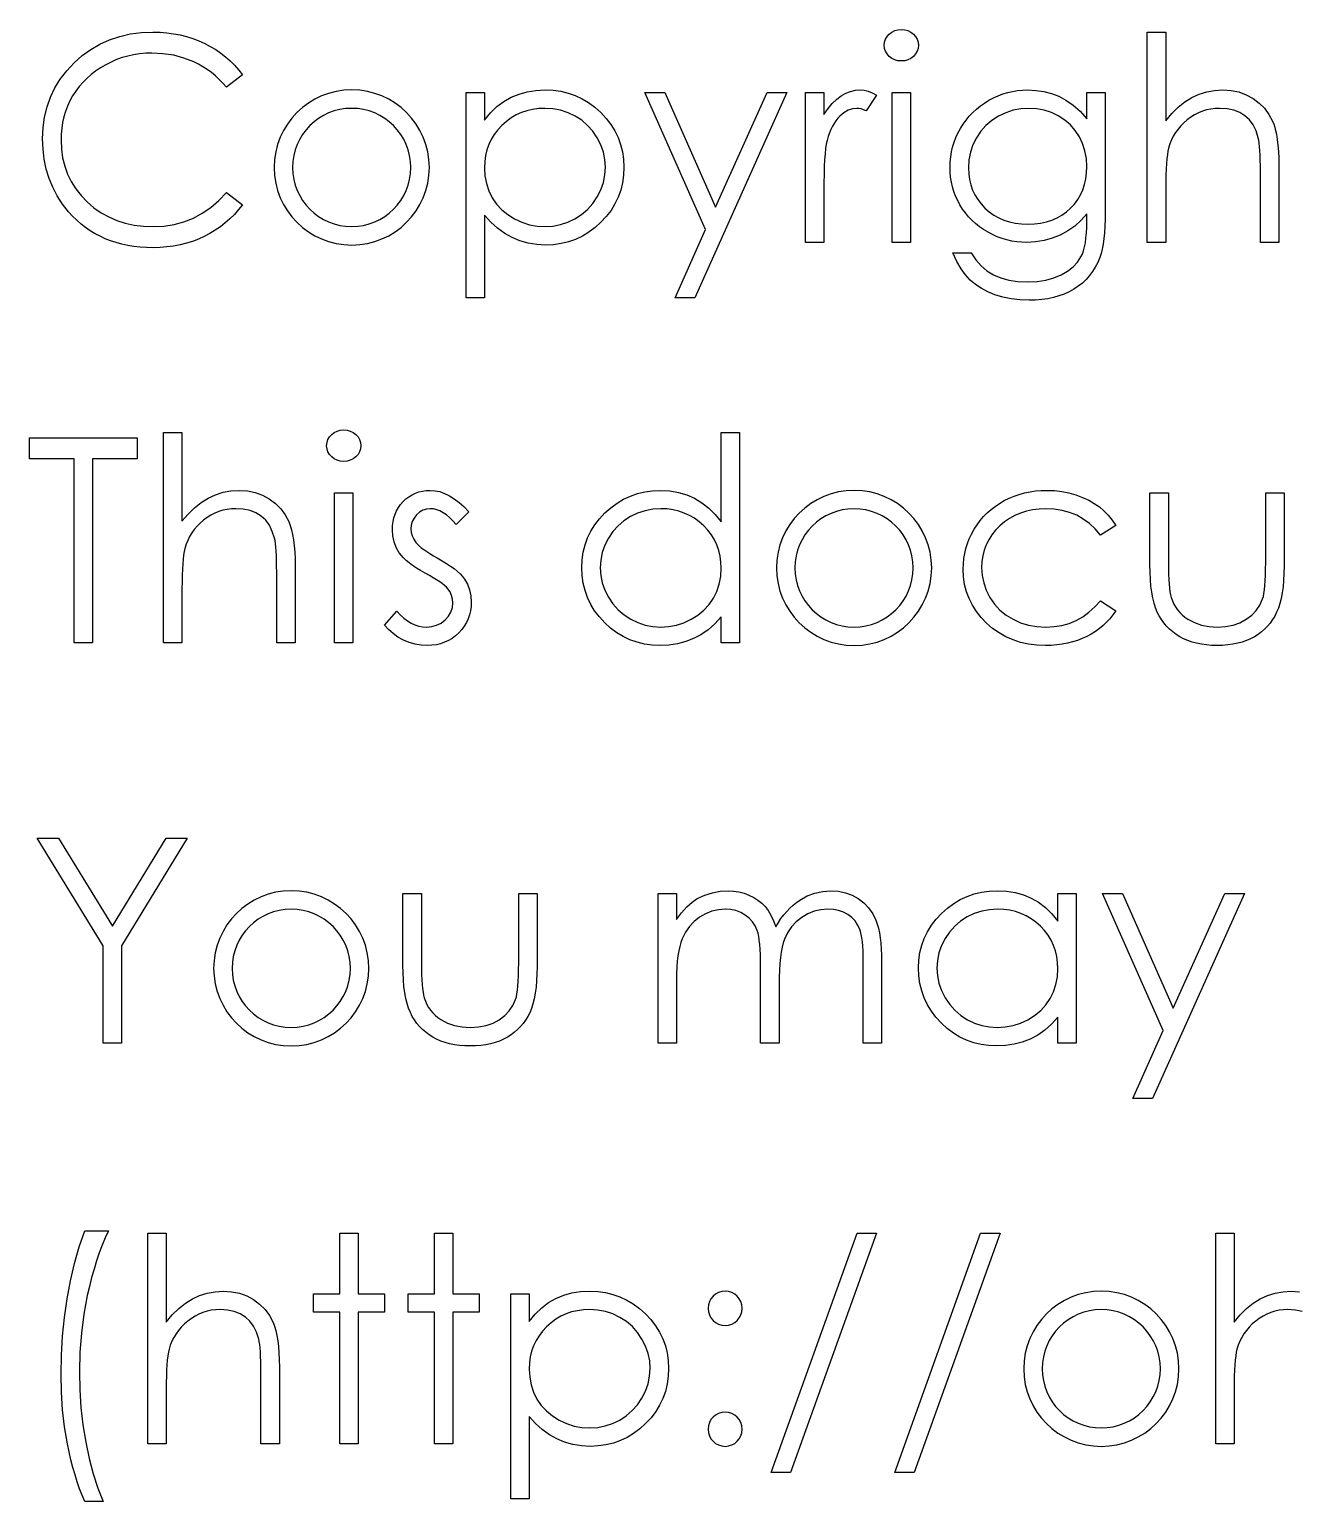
# Model space of a CAD drawing. Header units: millimetres. Extents: x -115 to 178, y -25 to 102.
# Drawn here: x -114.71 to -93.06, y 76.72 to 101.84 of the extents above; entities that cross this region are included whole.
import ezdxf

# ---------------------------------------------------------------- set-up
doc = ezdxf.new("R2010")
doc.units = ezdxf.units.MM

msp = doc.modelspace()

# ---------------------------------------------------------------- linework, layer by layer
at = {"color": 7, "linetype": 'Continuous', "flags": 128}
for points in [[(-111.079, 101.062), (-111.353, 100.851), (-111.353, 100.851), (-111.413, 100.921), (-111.475, 100.986), (-111.541, 101.047), (-111.609, 101.104), (-111.68, 101.156), (-111.754, 101.203), (-111.831, 101.247), (-111.911, 101.286), (-112.078, 101.351), (-112.252, 101.397), (-112.435, 101.425), (-112.625, 101.435), (-112.625, 101.435), (-112.73, 101.432), (-112.834, 101.422), (-112.936, 101.407), (-113.035, 101.385), (-113.133, 101.357), (-113.228, 101.323), (-113.322, 101.282), (-113.413, 101.236), (-113.502, 101.184), (-113.584, 101.128), (-113.662, 101.068), (-113.735, 101.003), (-113.803, 100.935), (-113.866, 100.862), (-113.923, 100.784), (-113.976, 100.703), (-114.023, 100.618), (-114.063, 100.53), (-114.097, 100.44), (-114.125, 100.347), (-114.147, 100.252), (-114.162, 100.154), (-114.172, 100.053), (-114.175, 99.95), (-114.175, 99.95), (-114.168, 99.795), (-114.147, 99.647), (-114.112, 99.506), (-114.063, 99.371), (-114.001, 99.242), (-113.924, 99.12), (-113.833, 99.004), (-113.729, 98.896), (-113.614, 98.797), (-113.491, 98.711), (-113.361, 98.638), (-113.225, 98.579), (-113.08, 98.533), (-112.929, 98.5), (-112.77, 98.479), (-112.604, 98.473), (-112.604, 98.473), (-112.421, 98.482), (-112.245, 98.509), (-112.078, 98.555), (-111.917, 98.619), (-111.765, 98.701), (-111.62, 98.801), (-111.483, 98.92), (-111.353, 99.056), (-111.353, 99.056), (-111.079, 98.848), (-111.079, 98.848), (-111.146, 98.763), (-111.217, 98.683), (-111.292, 98.608), (-111.372, 98.538), (-111.455, 98.472), (-111.543, 98.411), (-111.635, 98.356), (-111.73, 98.305), (-111.829, 98.261), (-111.93, 98.222), (-112.035, 98.189), (-112.143, 98.162), (-112.253, 98.141), (-112.367, 98.126), (-112.482, 98.117), (-112.601, 98.114), (-112.601, 98.114), (-112.714, 98.116), (-112.824, 98.124), (-112.931, 98.136), (-113.035, 98.153), (-113.136, 98.174), (-113.233, 98.2), (-113.328, 98.231), (-113.42, 98.267), (-113.509, 98.308), (-113.594, 98.353), (-113.677, 98.404), (-113.757, 98.458), (-113.833, 98.518), (-113.907, 98.582), (-113.978, 98.652), (-114.045, 98.726), (-114.045, 98.726), (-114.149, 98.859), (-114.239, 98.998), (-114.316, 99.144), (-114.378, 99.297), (-114.426, 99.456), (-114.461, 99.622), (-114.482, 99.795), (-114.489, 99.974), (-114.489, 99.974), (-114.48, 100.163), (-114.455, 100.344), (-114.413, 100.517), (-114.354, 100.682), (-114.279, 100.84), (-114.187, 100.991), (-114.078, 101.133), (-113.952, 101.268), (-113.813, 101.392), (-113.666, 101.498), (-113.511, 101.588), (-113.347, 101.662), (-113.174, 101.72), (-112.993, 101.761), (-112.803, 101.785), (-112.606, 101.794), (-112.606, 101.794), (-112.485, 101.791), (-112.367, 101.782), (-112.253, 101.766), (-112.142, 101.745), (-112.033, 101.719), (-111.927, 101.685), (-111.824, 101.646), (-111.724, 101.601), (-111.628, 101.55), (-111.536, 101.495), (-111.449, 101.435), (-111.366, 101.37), (-111.288, 101.3), (-111.213, 101.226), (-111.144, 101.146), (-111.079, 101.062)], [(-99.84, 101.838), (-99.781, 101.834), (-99.727, 101.819), (-99.678, 101.794), (-99.633, 101.759), (-99.595, 101.718), (-99.568, 101.672), (-99.552, 101.622), (-99.547, 101.568), (-99.547, 101.568), (-99.552, 101.515), (-99.568, 101.466), (-99.595, 101.421), (-99.633, 101.379), (-99.678, 101.345), (-99.727, 101.32), (-99.781, 101.305), (-99.84, 101.3), (-99.84, 101.3), (-99.897, 101.305), (-99.95, 101.32), (-100, 101.345), (-100.044, 101.379), (-100.082, 101.421), (-100.108, 101.466), (-100.124, 101.515), (-100.13, 101.568), (-100.13, 101.568), (-100.124, 101.622), (-100.108, 101.672), (-100.082, 101.718), (-100.044, 101.759), (-100, 101.794), (-99.95, 101.819), (-99.897, 101.834), (-99.84, 101.838)], [(-95.643, 101.794), (-95.329, 101.794), (-95.329, 101.794), (-95.329, 100.278), (-95.329, 100.278), (-95.225, 100.403), (-95.115, 100.51), (-95.002, 100.601), (-94.883, 100.675), (-94.759, 100.732), (-94.629, 100.773), (-94.495, 100.798), (-94.355, 100.806), (-94.355, 100.806), (-94.214, 100.797), (-94.081, 100.771), (-93.956, 100.725), (-93.839, 100.662), (-93.734, 100.583), (-93.643, 100.493), (-93.567, 100.389), (-93.506, 100.274), (-93.481, 100.208), (-93.459, 100.134), (-93.441, 100.052), (-93.426, 99.961), (-93.415, 99.861), (-93.406, 99.753), (-93.401, 99.635), (-93.399, 99.51), (-93.399, 99.51), (-93.399, 98.204), (-93.399, 98.204), (-93.713, 98.204), (-93.713, 98.204), (-93.713, 99.407), (-93.713, 99.407), (-93.714, 99.511), (-93.715, 99.607), (-93.718, 99.693), (-93.722, 99.771), (-93.727, 99.839), (-93.734, 99.898), (-93.741, 99.948), (-93.75, 99.989), (-93.75, 99.989), (-93.788, 100.107), (-93.838, 100.209), (-93.901, 100.295), (-93.978, 100.366), (-94.067, 100.421), (-94.168, 100.461), (-94.283, 100.485), (-94.411, 100.492), (-94.411, 100.492), (-94.487, 100.489), (-94.56, 100.48), (-94.632, 100.465), (-94.702, 100.444), (-94.77, 100.416), (-94.835, 100.383), (-94.899, 100.343), (-94.961, 100.297), (-95.019, 100.247), (-95.071, 100.194), (-95.119, 100.138), (-95.162, 100.079), (-95.199, 100.018), (-95.231, 99.953), (-95.259, 99.885), (-95.28, 99.815), (-95.28, 99.815), (-95.291, 99.764), (-95.301, 99.703), (-95.31, 99.632), (-95.317, 99.551), (-95.322, 99.46), (-95.326, 99.359), (-95.328, 99.249), (-95.329, 99.129), (-95.329, 99.129), (-95.329, 98.204), (-95.329, 98.204), (-95.643, 98.204), (-95.643, 98.204), (-95.643, 101.794)], [(-107.265, 100.761), (-106.95, 100.761), (-106.95, 100.761), (-106.95, 100.288), (-106.95, 100.288), (-106.847, 100.414), (-106.737, 100.522), (-106.619, 100.611), (-106.494, 100.682), (-106.361, 100.736), (-106.221, 100.776), (-106.073, 100.799), (-105.917, 100.806), (-105.917, 100.806), (-105.781, 100.8), (-105.649, 100.783), (-105.523, 100.752), (-105.402, 100.71), (-105.285, 100.656), (-105.174, 100.589), (-105.068, 100.51), (-104.967, 100.42), (-104.874, 100.321), (-104.794, 100.217), (-104.726, 100.108), (-104.671, 99.994), (-104.628, 99.875), (-104.597, 99.752), (-104.579, 99.623), (-104.572, 99.49), (-104.572, 99.49), (-104.579, 99.354), (-104.597, 99.223), (-104.627, 99.097), (-104.67, 98.976), (-104.725, 98.861), (-104.792, 98.751), (-104.872, 98.646), (-104.963, 98.547), (-105.064, 98.456), (-105.169, 98.377), (-105.28, 98.31), (-105.395, 98.256), (-105.515, 98.214), (-105.641, 98.183), (-105.772, 98.165), (-105.907, 98.159), (-105.907, 98.159), (-106.059, 98.167), (-106.206, 98.191), (-106.345, 98.23), (-106.479, 98.287), (-106.606, 98.358), (-106.727, 98.446), (-106.842, 98.549), (-106.95, 98.667), (-106.95, 98.667), (-106.95, 97.261), (-106.95, 97.261), (-107.265, 97.261), (-107.265, 97.261), (-107.265, 100.761)], [(-104.213, 100.761), (-103.875, 100.761), (-103.875, 100.761), (-103.009, 98.803), (-103.009, 98.803), (-102.13, 100.761), (-102.13, 100.761), (-101.79, 100.761), (-101.79, 100.761), (-103.361, 97.261), (-103.361, 97.261), (-103.7, 97.261), (-103.7, 97.261), (-103.179, 98.422), (-103.179, 98.422), (-104.213, 100.761)], [(-101.476, 100.761), (-101.162, 100.761), (-101.162, 100.761), (-101.162, 100.385), (-101.162, 100.385), (-101.09, 100.489), (-101.017, 100.577), (-100.942, 100.649), (-100.865, 100.707), (-100.785, 100.75), (-100.704, 100.782), (-100.622, 100.8), (-100.538, 100.806), (-100.538, 100.806), (-100.473, 100.801), (-100.405, 100.785), (-100.336, 100.757), (-100.265, 100.719), (-100.265, 100.719), (-100.437, 100.447), (-100.437, 100.447), (-100.483, 100.466), (-100.525, 100.481), (-100.563, 100.489), (-100.598, 100.492), (-100.598, 100.492), (-100.673, 100.484), (-100.747, 100.459), (-100.819, 100.417), (-100.891, 100.358), (-100.925, 100.322), (-100.957, 100.281), (-100.987, 100.236), (-101.015, 100.187), (-101.041, 100.132), (-101.065, 100.073), (-101.086, 100.009), (-101.106, 99.941), (-101.106, 99.941), (-101.119, 99.88), (-101.13, 99.805), (-101.14, 99.716), (-101.148, 99.613), (-101.154, 99.497), (-101.158, 99.366), (-101.161, 99.222), (-101.162, 99.063), (-101.162, 99.063), (-101.162, 98.204), (-101.162, 98.204), (-101.476, 98.204), (-101.476, 98.204), (-101.476, 100.761)], [(-99.995, 100.761), (-99.681, 100.761), (-99.681, 100.761), (-99.681, 98.204), (-99.681, 98.204), (-99.995, 98.204), (-99.995, 98.204), (-99.995, 100.761)], [(-96.675, 100.761), (-96.361, 100.761), (-96.361, 100.761), (-96.361, 98.732), (-96.361, 98.732), (-96.362, 98.602), (-96.366, 98.481), (-96.374, 98.37), (-96.384, 98.268), (-96.397, 98.174), (-96.413, 98.09), (-96.432, 98.014), (-96.454, 97.947), (-96.454, 97.947), (-96.489, 97.862), (-96.53, 97.782), (-96.576, 97.707), (-96.629, 97.637), (-96.687, 97.571), (-96.751, 97.511), (-96.821, 97.456), (-96.898, 97.406), (-96.978, 97.362), (-97.063, 97.323), (-97.152, 97.29), (-97.245, 97.264), (-97.342, 97.243), (-97.443, 97.229), (-97.548, 97.219), (-97.657, 97.217), (-97.657, 97.217), (-97.816, 97.222), (-97.966, 97.24), (-98.108, 97.269), (-98.242, 97.311), (-98.365, 97.362), (-98.477, 97.421), (-98.576, 97.487), (-98.663, 97.562), (-98.743, 97.651), (-98.82, 97.756), (-98.893, 97.881), (-98.963, 98.024), (-98.963, 98.024), (-98.649, 98.024), (-98.649, 98.024), (-98.57, 97.907), (-98.479, 97.806), (-98.379, 97.72), (-98.267, 97.651), (-98.143, 97.599), (-98.005, 97.561), (-97.853, 97.538), (-97.687, 97.531), (-97.687, 97.531), (-97.523, 97.538), (-97.372, 97.561), (-97.235, 97.599), (-97.111, 97.651), (-97.002, 97.716), (-96.909, 97.788), (-96.834, 97.868), (-96.775, 97.956), (-96.751, 98.005), (-96.731, 98.062), (-96.714, 98.127), (-96.7, 98.199), (-96.689, 98.278), (-96.681, 98.365), (-96.676, 98.46), (-96.675, 98.561), (-96.675, 98.561), (-96.675, 98.694), (-96.675, 98.694), (-96.773, 98.582), (-96.881, 98.484), (-96.999, 98.4), (-97.128, 98.33), (-97.264, 98.275), (-97.405, 98.235), (-97.548, 98.212), (-97.697, 98.204), (-97.697, 98.204), (-97.785, 98.207), (-97.871, 98.215), (-97.956, 98.228), (-98.039, 98.247), (-98.121, 98.272), (-98.202, 98.302), (-98.282, 98.337), (-98.36, 98.378), (-98.435, 98.423), (-98.505, 98.472), (-98.572, 98.525), (-98.634, 98.582), (-98.692, 98.642), (-98.745, 98.706), (-98.794, 98.774), (-98.839, 98.845), (-98.878, 98.92), (-98.913, 98.996), (-98.942, 99.074), (-98.966, 99.154), (-98.984, 99.235), (-98.998, 99.319), (-99.005, 99.404), (-99.008, 99.491), (-99.008, 99.491), (-99.005, 99.578), (-98.997, 99.664), (-98.984, 99.748), (-98.964, 99.831), (-98.939, 99.912), (-98.909, 99.992), (-98.873, 100.07), (-98.832, 100.147), (-98.786, 100.222), (-98.735, 100.292), (-98.681, 100.358), (-98.622, 100.42), (-98.559, 100.478), (-98.491, 100.532), (-98.42, 100.583), (-98.344, 100.629), (-98.266, 100.67), (-98.186, 100.707), (-98.106, 100.737), (-98.024, 100.762), (-97.942, 100.781), (-97.858, 100.795), (-97.773, 100.804), (-97.687, 100.806), (-97.687, 100.806), (-97.546, 100.799), (-97.41, 100.779), (-97.279, 100.745), (-97.153, 100.698), (-97.03, 100.633), (-96.909, 100.548), (-96.791, 100.441), (-96.675, 100.314), (-96.675, 100.314), (-96.675, 100.761)], [(-105.92, 100.492), (-106.026, 100.488), (-106.129, 100.474), (-106.227, 100.452), (-106.321, 100.419), (-106.411, 100.379), (-106.495, 100.329), (-106.577, 100.269), (-106.653, 100.201), (-106.723, 100.126), (-106.783, 100.047), (-106.834, 99.963), (-106.876, 99.875), (-106.908, 99.782), (-106.931, 99.685), (-106.946, 99.583), (-106.95, 99.477), (-106.95, 99.477), (-106.942, 99.338), (-106.917, 99.207), (-106.876, 99.082), (-106.818, 98.965), (-106.744, 98.858), (-106.656, 98.762), (-106.554, 98.678), (-106.437, 98.606), (-106.312, 98.547), (-106.183, 98.506), (-106.051, 98.481), (-105.915, 98.473), (-105.915, 98.473), (-105.782, 98.481), (-105.653, 98.507), (-105.527, 98.548), (-105.407, 98.607), (-105.294, 98.681), (-105.193, 98.768), (-105.104, 98.868), (-105.028, 98.981), (-104.966, 99.103), (-104.921, 99.228), (-104.895, 99.356), (-104.886, 99.486), (-104.886, 99.486), (-104.895, 99.617), (-104.921, 99.745), (-104.965, 99.87), (-105.027, 99.99), (-105.102, 100.103), (-105.191, 100.202), (-105.291, 100.288), (-105.403, 100.36), (-105.524, 100.418), (-105.651, 100.459), (-105.782, 100.484), (-105.92, 100.492)], [(-97.662, 100.492), (-97.799, 100.484), (-97.932, 100.459), (-98.059, 100.417), (-98.181, 100.358), (-98.295, 100.285), (-98.395, 100.199), (-98.483, 100.1), (-98.558, 99.989), (-98.618, 99.868), (-98.66, 99.743), (-98.686, 99.613), (-98.694, 99.478), (-98.694, 99.478), (-98.69, 99.377), (-98.676, 99.279), (-98.654, 99.186), (-98.623, 99.098), (-98.584, 99.014), (-98.536, 98.935), (-98.478, 98.86), (-98.412, 98.79), (-98.339, 98.726), (-98.261, 98.671), (-98.177, 98.624), (-98.088, 98.586), (-97.994, 98.556), (-97.895, 98.535), (-97.79, 98.522), (-97.681, 98.518), (-97.681, 98.518), (-97.57, 98.522), (-97.465, 98.535), (-97.365, 98.556), (-97.271, 98.585), (-97.183, 98.623), (-97.1, 98.67), (-97.023, 98.725), (-96.951, 98.788), (-96.887, 98.858), (-96.83, 98.934), (-96.783, 99.014), (-96.743, 99.1), (-96.713, 99.191), (-96.692, 99.288), (-96.679, 99.389), (-96.675, 99.497), (-96.675, 99.497), (-96.682, 99.636), (-96.706, 99.767), (-96.746, 99.891), (-96.802, 100.007), (-96.872, 100.114), (-96.955, 100.208), (-97.051, 100.291), (-97.161, 100.362), (-97.28, 100.419), (-97.403, 100.46), (-97.53, 100.484), (-97.662, 100.492)], [(-109.352, 95.005), (-109.294, 95), (-109.24, 94.985), (-109.191, 94.96), (-109.146, 94.926), (-109.108, 94.884), (-109.081, 94.838), (-109.065, 94.788), (-109.059, 94.734), (-109.059, 94.734), (-109.065, 94.682), (-109.081, 94.633), (-109.108, 94.587), (-109.146, 94.546), (-109.191, 94.511), (-109.24, 94.486), (-109.294, 94.472), (-109.352, 94.467), (-109.352, 94.467), (-109.41, 94.472), (-109.463, 94.486), (-109.512, 94.511), (-109.557, 94.546), (-109.594, 94.587), (-109.621, 94.633), (-109.637, 94.682), (-109.643, 94.734), (-109.643, 94.734), (-109.637, 94.788), (-109.621, 94.838), (-109.594, 94.884), (-109.557, 94.926), (-109.512, 94.96), (-109.463, 94.985), (-109.41, 95), (-109.352, 95.005)], [(-114.713, 94.511), (-114.713, 94.87), (-114.713, 94.87), (-112.873, 94.87), (-112.873, 94.87), (-112.873, 94.511), (-112.873, 94.511), (-113.636, 94.511), (-113.636, 94.511), (-113.636, 91.37), (-113.636, 91.37), (-113.95, 91.37), (-113.95, 91.37), (-113.95, 94.511), (-113.95, 94.511), (-114.713, 94.511)], [(-112.425, 94.96), (-112.111, 94.96), (-112.111, 94.96), (-112.111, 93.445), (-112.111, 93.445), (-112.007, 93.569), (-111.898, 93.676), (-111.784, 93.768), (-111.665, 93.841), (-111.541, 93.899), (-111.411, 93.94), (-111.277, 93.965), (-111.138, 93.973), (-111.138, 93.973), (-110.996, 93.964), (-110.863, 93.937), (-110.738, 93.892), (-110.621, 93.829), (-110.516, 93.75), (-110.425, 93.66), (-110.349, 93.556), (-110.288, 93.44), (-110.263, 93.375), (-110.241, 93.301), (-110.223, 93.219), (-110.208, 93.127), (-110.197, 93.027), (-110.188, 92.919), (-110.183, 92.802), (-110.181, 92.677), (-110.181, 92.677), (-110.181, 91.37), (-110.181, 91.37), (-110.495, 91.37), (-110.495, 91.37), (-110.495, 92.574), (-110.495, 92.574), (-110.496, 92.678), (-110.497, 92.773), (-110.5, 92.86), (-110.504, 92.937), (-110.509, 93.005), (-110.516, 93.064), (-110.523, 93.115), (-110.532, 93.156), (-110.532, 93.156), (-110.57, 93.273), (-110.62, 93.376), (-110.683, 93.462), (-110.76, 93.533), (-110.849, 93.588), (-110.95, 93.627), (-111.065, 93.651), (-111.193, 93.659), (-111.193, 93.659), (-111.269, 93.656), (-111.342, 93.647), (-111.414, 93.632), (-111.484, 93.611), (-111.552, 93.583), (-111.617, 93.55), (-111.681, 93.51), (-111.743, 93.464), (-111.801, 93.414), (-111.853, 93.361), (-111.901, 93.305), (-111.944, 93.246), (-111.981, 93.184), (-112.013, 93.12), (-112.041, 93.052), (-112.062, 92.982), (-112.062, 92.982), (-112.074, 92.93), (-112.083, 92.869), (-112.092, 92.799), (-112.099, 92.717), (-112.104, 92.627), (-112.108, 92.526), (-112.11, 92.416), (-112.111, 92.295), (-112.111, 92.295), (-112.111, 91.37), (-112.111, 91.37), (-112.425, 91.37), (-112.425, 91.37), (-112.425, 94.96)], [(-102.598, 94.96), (-102.598, 91.37), (-102.598, 91.37), (-102.912, 91.37), (-102.912, 91.37), (-102.912, 91.813), (-102.912, 91.813), (-103.021, 91.695), (-103.135, 91.594), (-103.257, 91.51), (-103.385, 91.443), (-103.518, 91.392), (-103.658, 91.355), (-103.804, 91.333), (-103.957, 91.326), (-103.957, 91.326), (-104.092, 91.332), (-104.222, 91.35), (-104.348, 91.38), (-104.468, 91.422), (-104.583, 91.477), (-104.694, 91.544), (-104.799, 91.622), (-104.9, 91.713), (-104.991, 91.813), (-105.071, 91.917), (-105.137, 92.027), (-105.193, 92.143), (-105.235, 92.264), (-105.266, 92.389), (-105.284, 92.52), (-105.29, 92.656), (-105.29, 92.656), (-105.284, 92.79), (-105.266, 92.919), (-105.235, 93.042), (-105.191, 93.161), (-105.136, 93.275), (-105.069, 93.383), (-104.989, 93.488), (-104.896, 93.587), (-104.795, 93.677), (-104.689, 93.756), (-104.578, 93.822), (-104.461, 93.876), (-104.34, 93.919), (-104.214, 93.949), (-104.083, 93.967), (-103.947, 93.973), (-103.947, 93.973), (-103.79, 93.965), (-103.642, 93.939), (-103.501, 93.897), (-103.368, 93.838), (-103.242, 93.762), (-103.124, 93.669), (-103.014, 93.559), (-102.912, 93.433), (-102.912, 93.433), (-102.912, 94.96), (-102.912, 94.96), (-102.598, 94.96)], [(-107.22, 93.609), (-107.433, 93.39), (-107.433, 93.39), (-107.489, 93.453), (-107.545, 93.507), (-107.601, 93.554), (-107.656, 93.592), (-107.711, 93.621), (-107.766, 93.642), (-107.821, 93.655), (-107.875, 93.659), (-107.875, 93.659), (-107.94, 93.653), (-108.001, 93.633), (-108.058, 93.601), (-108.109, 93.555), (-108.152, 93.501), (-108.182, 93.444), (-108.201, 93.381), (-108.207, 93.315), (-108.207, 93.315), (-108.201, 93.254), (-108.185, 93.196), (-108.158, 93.139), (-108.12, 93.083), (-108.12, 93.083), (-108.095, 93.054), (-108.065, 93.024), (-108.028, 92.993), (-107.985, 92.961), (-107.936, 92.927), (-107.882, 92.893), (-107.821, 92.856), (-107.755, 92.819), (-107.755, 92.819), (-107.673, 92.773), (-107.599, 92.727), (-107.531, 92.682), (-107.47, 92.637), (-107.416, 92.592), (-107.368, 92.548), (-107.328, 92.503), (-107.294, 92.46), (-107.294, 92.46), (-107.242, 92.37), (-107.204, 92.274), (-107.182, 92.172), (-107.175, 92.065), (-107.175, 92.065), (-107.178, 91.989), (-107.188, 91.916), (-107.205, 91.846), (-107.228, 91.779), (-107.259, 91.715), (-107.295, 91.654), (-107.339, 91.596), (-107.389, 91.54), (-107.445, 91.49), (-107.503, 91.446), (-107.565, 91.41), (-107.63, 91.38), (-107.699, 91.356), (-107.771, 91.339), (-107.846, 91.329), (-107.924, 91.326), (-107.924, 91.326), (-108.03, 91.331), (-108.133, 91.349), (-108.234, 91.377), (-108.333, 91.417), (-108.426, 91.468), (-108.511, 91.528), (-108.588, 91.596), (-108.656, 91.672), (-108.656, 91.672), (-108.447, 91.909), (-108.447, 91.909), (-108.387, 91.846), (-108.326, 91.791), (-108.264, 91.745), (-108.201, 91.707), (-108.137, 91.678), (-108.072, 91.657), (-108.007, 91.644), (-107.94, 91.64), (-107.94, 91.64), (-107.85, 91.647), (-107.767, 91.671), (-107.69, 91.708), (-107.621, 91.762), (-107.563, 91.826), (-107.522, 91.896), (-107.497, 91.971), (-107.489, 92.051), (-107.489, 92.051), (-107.494, 92.118), (-107.511, 92.181), (-107.537, 92.24), (-107.575, 92.295), (-107.575, 92.295), (-107.6, 92.322), (-107.631, 92.351), (-107.67, 92.381), (-107.715, 92.414), (-107.767, 92.447), (-107.825, 92.482), (-107.891, 92.52), (-107.963, 92.559), (-107.963, 92.559), (-108.041, 92.603), (-108.112, 92.647), (-108.177, 92.691), (-108.236, 92.735), (-108.287, 92.778), (-108.332, 92.822), (-108.372, 92.865), (-108.404, 92.908), (-108.404, 92.908), (-108.455, 92.997), (-108.491, 93.093), (-108.514, 93.194), (-108.521, 93.302), (-108.521, 93.302), (-108.518, 93.373), (-108.51, 93.44), (-108.495, 93.505), (-108.475, 93.566), (-108.449, 93.625), (-108.418, 93.68), (-108.381, 93.733), (-108.338, 93.782), (-108.29, 93.826), (-108.24, 93.865), (-108.187, 93.898), (-108.13, 93.925), (-108.071, 93.946), (-108.008, 93.961), (-107.943, 93.97), (-107.875, 93.973), (-107.875, 93.973), (-107.793, 93.967), (-107.712, 93.951), (-107.63, 93.922), (-107.548, 93.882), (-107.466, 93.831), (-107.384, 93.768), (-107.302, 93.695), (-107.22, 93.609)], [(-96.181, 93.374), (-96.444, 93.21), (-96.444, 93.21), (-96.533, 93.315), (-96.631, 93.407), (-96.735, 93.484), (-96.847, 93.547), (-96.968, 93.596), (-97.096, 93.631), (-97.231, 93.652), (-97.375, 93.659), (-97.375, 93.659), (-97.49, 93.654), (-97.601, 93.641), (-97.706, 93.618), (-97.806, 93.586), (-97.902, 93.545), (-97.992, 93.494), (-98.078, 93.435), (-98.158, 93.367), (-98.231, 93.292), (-98.294, 93.212), (-98.348, 93.13), (-98.392, 93.043), (-98.426, 92.952), (-98.45, 92.858), (-98.465, 92.759), (-98.47, 92.656), (-98.47, 92.656), (-98.461, 92.522), (-98.434, 92.393), (-98.389, 92.267), (-98.327, 92.145), (-98.248, 92.032), (-98.156, 91.931), (-98.052, 91.845), (-97.933, 91.772), (-97.804, 91.714), (-97.668, 91.673), (-97.525, 91.648), (-97.373, 91.64), (-97.373, 91.64), (-97.234, 91.647), (-97.102, 91.668), (-96.976, 91.703), (-96.856, 91.752), (-96.743, 91.815), (-96.638, 91.892), (-96.537, 91.983), (-96.444, 92.088), (-96.444, 92.088), (-96.181, 91.916), (-96.181, 91.916), (-96.229, 91.848), (-96.281, 91.783), (-96.337, 91.723), (-96.396, 91.667), (-96.46, 91.614), (-96.528, 91.566), (-96.599, 91.521), (-96.674, 91.481), (-96.753, 91.444), (-96.834, 91.413), (-96.917, 91.386), (-97.004, 91.364), (-97.093, 91.347), (-97.186, 91.335), (-97.281, 91.328), (-97.378, 91.326), (-97.378, 91.326), (-97.527, 91.331), (-97.668, 91.349), (-97.804, 91.379), (-97.933, 91.42), (-98.055, 91.474), (-98.172, 91.539), (-98.281, 91.616), (-98.384, 91.705), (-98.478, 91.802), (-98.559, 91.905), (-98.627, 92.013), (-98.683, 92.126), (-98.728, 92.244), (-98.759, 92.367), (-98.777, 92.495), (-98.784, 92.628), (-98.784, 92.628), (-98.781, 92.719), (-98.772, 92.808), (-98.758, 92.895), (-98.737, 92.981), (-98.711, 93.065), (-98.679, 93.148), (-98.641, 93.228), (-98.597, 93.308), (-98.548, 93.384), (-98.495, 93.456), (-98.437, 93.524), (-98.375, 93.587), (-98.309, 93.646), (-98.238, 93.7), (-98.163, 93.751), (-98.083, 93.797), (-98.001, 93.838), (-97.915, 93.874), (-97.827, 93.904), (-97.737, 93.929), (-97.644, 93.948), (-97.55, 93.962), (-97.452, 93.97), (-97.352, 93.973), (-97.352, 93.973), (-97.227, 93.968), (-97.102, 93.953), (-96.981, 93.93), (-96.862, 93.895), (-96.748, 93.853), (-96.643, 93.805), (-96.548, 93.751), (-96.461, 93.692), (-96.382, 93.625), (-96.309, 93.55), (-96.241, 93.466), (-96.181, 93.374)], [(-109.508, 93.928), (-109.194, 93.928), (-109.194, 93.928), (-109.194, 91.37), (-109.194, 91.37), (-109.508, 91.37), (-109.508, 91.37), (-109.508, 93.928)], [(-95.598, 93.928), (-95.284, 93.928), (-95.284, 93.928), (-95.284, 92.742), (-95.284, 92.742), (-95.283, 92.637), (-95.281, 92.542), (-95.277, 92.454), (-95.271, 92.375), (-95.264, 92.305), (-95.256, 92.243), (-95.246, 92.189), (-95.234, 92.144), (-95.234, 92.144), (-95.213, 92.087), (-95.188, 92.033), (-95.159, 91.983), (-95.126, 91.935), (-95.088, 91.89), (-95.046, 91.849), (-95.001, 91.81), (-94.95, 91.775), (-94.84, 91.716), (-94.719, 91.673), (-94.589, 91.648), (-94.449, 91.64), (-94.449, 91.64), (-94.308, 91.648), (-94.179, 91.673), (-94.062, 91.714), (-93.955, 91.772), (-93.862, 91.842), (-93.784, 91.924), (-93.722, 92.016), (-93.675, 92.119), (-93.675, 92.119), (-93.663, 92.161), (-93.653, 92.213), (-93.644, 92.275), (-93.636, 92.348), (-93.631, 92.431), (-93.627, 92.525), (-93.624, 92.628), (-93.623, 92.742), (-93.623, 92.742), (-93.623, 93.928), (-93.623, 93.928), (-93.309, 93.928), (-93.309, 93.928), (-93.309, 92.683), (-93.309, 92.683), (-93.312, 92.556), (-93.317, 92.437), (-93.327, 92.325), (-93.341, 92.223), (-93.358, 92.128), (-93.38, 92.041), (-93.406, 91.963), (-93.436, 91.892), (-93.469, 91.828), (-93.506, 91.767), (-93.548, 91.709), (-93.593, 91.655), (-93.643, 91.605), (-93.696, 91.558), (-93.754, 91.515), (-93.816, 91.476), (-93.881, 91.441), (-93.95, 91.41), (-94.024, 91.384), (-94.101, 91.363), (-94.183, 91.347), (-94.269, 91.335), (-94.358, 91.328), (-94.452, 91.326), (-94.452, 91.326), (-94.545, 91.328), (-94.635, 91.335), (-94.72, 91.347), (-94.802, 91.363), (-94.88, 91.384), (-94.954, 91.41), (-95.024, 91.441), (-95.09, 91.476), (-95.151, 91.515), (-95.209, 91.558), (-95.263, 91.605), (-95.313, 91.656), (-95.359, 91.711), (-95.4, 91.769), (-95.438, 91.83), (-95.472, 91.896), (-95.501, 91.967), (-95.527, 92.047), (-95.549, 92.136), (-95.566, 92.233), (-95.58, 92.339), (-95.59, 92.452), (-95.596, 92.575), (-95.598, 92.706), (-95.598, 92.706), (-95.598, 93.928)], [(-103.943, 93.659), (-104.08, 93.651), (-104.212, 93.626), (-104.338, 93.585), (-104.459, 93.527), (-104.572, 93.455), (-104.672, 93.369), (-104.76, 93.27), (-104.837, 93.157), (-104.898, 93.036), (-104.941, 92.912), (-104.968, 92.784), (-104.976, 92.653), (-104.976, 92.653), (-104.967, 92.522), (-104.941, 92.395), (-104.897, 92.27), (-104.835, 92.148), (-104.758, 92.034), (-104.67, 91.934), (-104.569, 91.847), (-104.456, 91.774), (-104.335, 91.715), (-104.209, 91.673), (-104.079, 91.648), (-103.945, 91.64), (-103.945, 91.64), (-103.809, 91.648), (-103.677, 91.673), (-103.549, 91.714), (-103.424, 91.772), (-103.308, 91.844), (-103.206, 91.929), (-103.119, 92.025), (-103.045, 92.132), (-102.987, 92.249), (-102.945, 92.374), (-102.92, 92.505), (-102.912, 92.644), (-102.912, 92.644), (-102.917, 92.75), (-102.931, 92.851), (-102.954, 92.949), (-102.986, 93.041), (-103.028, 93.13), (-103.08, 93.214), (-103.14, 93.293), (-103.21, 93.368), (-103.286, 93.436), (-103.367, 93.496), (-103.453, 93.545), (-103.542, 93.586), (-103.636, 93.618), (-103.734, 93.641), (-103.836, 93.655), (-103.943, 93.659)], [(-114.579, 88.037), (-114.219, 88.037), (-114.219, 88.037), (-113.299, 86.533), (-113.299, 86.533), (-112.381, 88.037), (-112.381, 88.037), (-112.021, 88.037), (-112.021, 88.037), (-113.143, 86.201), (-113.143, 86.201), (-113.143, 84.537), (-113.143, 84.537), (-113.457, 84.537), (-113.457, 84.537), (-113.457, 86.201), (-113.457, 86.201), (-114.579, 88.037)], [(-108.341, 87.095), (-108.027, 87.095), (-108.027, 87.095), (-108.027, 85.909), (-108.027, 85.909), (-108.027, 85.804), (-108.025, 85.709), (-108.02, 85.621), (-108.015, 85.542), (-108.008, 85.472), (-107.999, 85.409), (-107.989, 85.356), (-107.978, 85.31), (-107.978, 85.31), (-107.957, 85.254), (-107.932, 85.2), (-107.903, 85.149), (-107.87, 85.102), (-107.832, 85.057), (-107.79, 85.015), (-107.744, 84.977), (-107.694, 84.942), (-107.584, 84.883), (-107.463, 84.84), (-107.333, 84.815), (-107.192, 84.806), (-107.192, 84.806), (-107.052, 84.815), (-106.923, 84.839), (-106.805, 84.881), (-106.699, 84.938), (-106.605, 85.009), (-106.528, 85.091), (-106.465, 85.183), (-106.419, 85.285), (-106.419, 85.285), (-106.407, 85.327), (-106.397, 85.379), (-106.387, 85.442), (-106.38, 85.514), (-106.374, 85.598), (-106.371, 85.691), (-106.368, 85.795), (-106.367, 85.909), (-106.367, 85.909), (-106.367, 87.095), (-106.367, 87.095), (-106.053, 87.095), (-106.053, 87.095), (-106.053, 85.85), (-106.053, 85.85), (-106.055, 85.723), (-106.061, 85.604), (-106.071, 85.492), (-106.085, 85.39), (-106.102, 85.294), (-106.124, 85.208), (-106.15, 85.13), (-106.179, 85.059), (-106.213, 84.994), (-106.25, 84.933), (-106.292, 84.876), (-106.337, 84.822), (-106.387, 84.771), (-106.44, 84.725), (-106.497, 84.682), (-106.559, 84.642), (-106.624, 84.607), (-106.694, 84.576), (-106.767, 84.551), (-106.845, 84.53), (-106.927, 84.513), (-107.012, 84.501), (-107.101, 84.494), (-107.195, 84.492), (-107.195, 84.492), (-107.288, 84.494), (-107.378, 84.501), (-107.464, 84.513), (-107.546, 84.53), (-107.623, 84.551), (-107.697, 84.576), (-107.767, 84.607), (-107.833, 84.642), (-107.895, 84.682), (-107.953, 84.725), (-108.007, 84.772), (-108.057, 84.822), (-108.102, 84.877), (-108.144, 84.935), (-108.182, 84.997), (-108.215, 85.062), (-108.245, 85.134), (-108.271, 85.214), (-108.292, 85.303), (-108.31, 85.4), (-108.324, 85.505), (-108.334, 85.619), (-108.339, 85.742), (-108.341, 85.873), (-108.341, 85.873), (-108.341, 87.095)], [(-103.989, 87.095), (-103.675, 87.095), (-103.675, 87.095), (-103.675, 86.65), (-103.675, 86.65), (-103.588, 86.765), (-103.5, 86.863), (-103.41, 86.945), (-103.32, 87.01), (-103.32, 87.01), (-103.193, 87.067), (-103.063, 87.107), (-102.929, 87.131), (-102.793, 87.14), (-102.793, 87.14), (-102.7, 87.135), (-102.61, 87.121), (-102.523, 87.098), (-102.438, 87.066), (-102.357, 87.026), (-102.285, 86.981), (-102.22, 86.929), (-102.163, 86.87), (-102.112, 86.803), (-102.064, 86.723), (-102.019, 86.629), (-101.979, 86.522), (-101.979, 86.522), (-101.937, 86.596), (-101.892, 86.664), (-101.844, 86.729), (-101.794, 86.788), (-101.742, 86.844), (-101.687, 86.894), (-101.63, 86.941), (-101.569, 86.982), (-101.445, 87.051), (-101.314, 87.1), (-101.18, 87.13), (-101.041, 87.14), (-101.041, 87.14), (-100.912, 87.131), (-100.792, 87.107), (-100.679, 87.065), (-100.574, 87.006), (-100.479, 86.934), (-100.397, 86.847), (-100.328, 86.748), (-100.273, 86.636), (-100.25, 86.572), (-100.23, 86.502), (-100.213, 86.424), (-100.199, 86.338), (-100.189, 86.246), (-100.181, 86.146), (-100.176, 86.038), (-100.175, 85.923), (-100.175, 85.923), (-100.175, 84.537), (-100.175, 84.537), (-100.489, 84.537), (-100.489, 84.537), (-100.489, 85.924), (-100.489, 85.924), (-100.49, 86.022), (-100.492, 86.113), (-100.497, 86.195), (-100.504, 86.269), (-100.512, 86.335), (-100.523, 86.393), (-100.534, 86.443), (-100.548, 86.486), (-100.584, 86.558), (-100.629, 86.624), (-100.685, 86.682), (-100.752, 86.732), (-100.827, 86.773), (-100.91, 86.802), (-100.999, 86.82), (-101.095, 86.826), (-101.095, 86.826), (-101.214, 86.817), (-101.327, 86.791), (-101.435, 86.747), (-101.538, 86.685), (-101.632, 86.61), (-101.712, 86.522), (-101.779, 86.422), (-101.832, 86.312), (-101.854, 86.249), (-101.873, 86.176), (-101.888, 86.093), (-101.902, 86), (-101.911, 85.898), (-101.919, 85.786), (-101.923, 85.664), (-101.925, 85.532), (-101.925, 85.532), (-101.925, 84.537), (-101.925, 84.537), (-102.239, 84.537), (-102.239, 84.537), (-102.239, 85.838), (-102.239, 85.838), (-102.24, 85.948), (-102.242, 86.049), (-102.247, 86.141), (-102.254, 86.224), (-102.262, 86.298), (-102.272, 86.361), (-102.284, 86.417), (-102.298, 86.462), (-102.332, 86.541), (-102.378, 86.611), (-102.434, 86.673), (-102.502, 86.726), (-102.578, 86.77), (-102.661, 86.801), (-102.751, 86.819), (-102.847, 86.826), (-102.847, 86.826), (-102.961, 86.817), (-103.071, 86.791), (-103.178, 86.748), (-103.28, 86.689), (-103.374, 86.615), (-103.455, 86.528), (-103.523, 86.431), (-103.578, 86.321), (-103.6, 86.259), (-103.62, 86.19), (-103.637, 86.113), (-103.65, 86.028), (-103.661, 85.937), (-103.668, 85.836), (-103.673, 85.729), (-103.675, 85.613), (-103.675, 85.613), (-103.675, 84.537), (-103.675, 84.537), (-103.989, 84.537), (-103.989, 84.537), (-103.989, 87.095)], [(-96.854, 87.095), (-96.854, 84.537), (-96.854, 84.537), (-97.168, 84.537), (-97.168, 84.537), (-97.168, 84.98), (-97.168, 84.98), (-97.277, 84.862), (-97.391, 84.761), (-97.513, 84.677), (-97.641, 84.609), (-97.775, 84.558), (-97.914, 84.522), (-98.061, 84.499), (-98.213, 84.492), (-98.213, 84.492), (-98.348, 84.499), (-98.479, 84.517), (-98.604, 84.547), (-98.725, 84.589), (-98.84, 84.644), (-98.951, 84.71), (-99.056, 84.789), (-99.156, 84.88), (-99.248, 84.98), (-99.327, 85.084), (-99.394, 85.194), (-99.449, 85.31), (-99.492, 85.43), (-99.522, 85.556), (-99.54, 85.687), (-99.547, 85.823), (-99.547, 85.823), (-99.54, 85.956), (-99.522, 86.085), (-99.491, 86.209), (-99.448, 86.328), (-99.392, 86.441), (-99.325, 86.55), (-99.245, 86.655), (-99.153, 86.753), (-99.052, 86.844), (-98.945, 86.922), (-98.834, 86.989), (-98.718, 87.043), (-98.597, 87.086), (-98.47, 87.116), (-98.339, 87.133), (-98.203, 87.14), (-98.203, 87.14), (-98.047, 87.132), (-97.898, 87.109), (-97.757, 87.07), (-97.624, 87.016), (-97.499, 86.945), (-97.38, 86.855), (-97.271, 86.748), (-97.168, 86.622), (-97.168, 86.622), (-97.168, 87.095), (-97.168, 87.095), (-96.854, 87.095)], [(-96.406, 87.095), (-96.067, 87.095), (-96.067, 87.095), (-95.201, 85.136), (-95.201, 85.136), (-94.322, 87.095), (-94.322, 87.095), (-93.982, 87.095), (-93.982, 87.095), (-95.553, 83.595), (-95.553, 83.595), (-95.892, 83.595), (-95.892, 83.595), (-95.371, 84.755), (-95.371, 84.755), (-96.406, 87.095)], [(-98.199, 86.826), (-98.336, 86.817), (-98.468, 86.793), (-98.594, 86.751), (-98.716, 86.694), (-98.828, 86.622), (-98.928, 86.535), (-99.017, 86.436), (-99.093, 86.324), (-99.154, 86.203), (-99.197, 86.078), (-99.224, 85.951), (-99.232, 85.819), (-99.232, 85.819), (-99.223, 85.689), (-99.197, 85.561), (-99.153, 85.437), (-99.092, 85.315), (-99.014, 85.201), (-98.926, 85.101), (-98.825, 85.014), (-98.712, 84.94), (-98.591, 84.881), (-98.465, 84.84), (-98.336, 84.815), (-98.202, 84.806), (-98.202, 84.806), (-98.066, 84.815), (-97.933, 84.839), (-97.805, 84.881), (-97.68, 84.939), (-97.565, 85.011), (-97.462, 85.095), (-97.375, 85.191), (-97.302, 85.299), (-97.243, 85.416), (-97.201, 85.54), (-97.177, 85.672), (-97.168, 85.81), (-97.168, 85.81), (-97.173, 85.916), (-97.187, 86.018), (-97.21, 86.115), (-97.243, 86.208), (-97.285, 86.296), (-97.336, 86.38), (-97.396, 86.46), (-97.466, 86.535), (-97.543, 86.603), (-97.623, 86.662), (-97.709, 86.712), (-97.798, 86.753), (-97.892, 86.785), (-97.99, 86.807), (-98.092, 86.821), (-98.199, 86.826)], [(-113.771, 81.338), (-113.367, 81.338), (-113.367, 81.338), (-113.422, 81.218), (-113.474, 81.092), (-113.523, 80.961), (-113.568, 80.826), (-113.612, 80.685), (-113.653, 80.539), (-113.691, 80.389), (-113.726, 80.233), (-113.785, 79.915), (-113.827, 79.593), (-113.852, 79.264), (-113.861, 78.931), (-113.861, 78.931), (-113.854, 78.623), (-113.834, 78.32), (-113.8, 78.024), (-113.753, 77.732), (-113.695, 77.452), (-113.625, 77.19), (-113.546, 76.944), (-113.457, 76.717), (-113.457, 76.717), (-113.771, 76.717), (-113.771, 76.717), (-113.816, 76.824), (-113.859, 76.935), (-113.899, 77.052), (-113.936, 77.173), (-113.972, 77.299), (-114.006, 77.429), (-114.037, 77.564), (-114.065, 77.703), (-114.113, 77.99), (-114.147, 78.283), (-114.168, 78.582), (-114.175, 78.886), (-114.175, 78.886), (-114.168, 79.215), (-114.149, 79.54), (-114.117, 79.86), (-114.072, 80.176), (-114.014, 80.484), (-113.945, 80.78), (-113.863, 81.065), (-113.771, 81.338)], [(-112.694, 81.294), (-112.38, 81.294), (-112.38, 81.294), (-112.38, 79.778), (-112.38, 79.778), (-112.276, 79.903), (-112.167, 80.01), (-112.053, 80.101), (-111.934, 80.175), (-111.81, 80.232), (-111.68, 80.273), (-111.546, 80.298), (-111.407, 80.306), (-111.407, 80.306), (-111.265, 80.297), (-111.132, 80.271), (-111.007, 80.225), (-110.891, 80.162), (-110.786, 80.083), (-110.694, 79.993), (-110.619, 79.889), (-110.558, 79.774), (-110.532, 79.708), (-110.511, 79.634), (-110.492, 79.552), (-110.477, 79.461), (-110.466, 79.361), (-110.457, 79.253), (-110.452, 79.135), (-110.45, 79.01), (-110.45, 79.01), (-110.45, 77.704), (-110.45, 77.704), (-110.765, 77.704), (-110.765, 77.704), (-110.765, 78.907), (-110.765, 78.907), (-110.765, 79.011), (-110.767, 79.107), (-110.769, 79.193), (-110.774, 79.271), (-110.779, 79.339), (-110.785, 79.398), (-110.793, 79.448), (-110.801, 79.489), (-110.801, 79.489), (-110.839, 79.607), (-110.889, 79.709), (-110.952, 79.795), (-111.029, 79.866), (-111.118, 79.921), (-111.22, 79.961), (-111.335, 79.985), (-111.462, 79.992), (-111.462, 79.992), (-111.538, 79.989), (-111.611, 79.98), (-111.684, 79.965), (-111.753, 79.944), (-111.821, 79.916), (-111.886, 79.883), (-111.95, 79.843), (-112.012, 79.797), (-112.07, 79.747), (-112.123, 79.694), (-112.17, 79.638), (-112.213, 79.579), (-112.25, 79.518), (-112.282, 79.453), (-112.31, 79.385), (-112.332, 79.315), (-112.332, 79.315), (-112.343, 79.264), (-112.353, 79.203), (-112.361, 79.132), (-112.368, 79.051), (-112.373, 78.96), (-112.377, 78.859), (-112.379, 78.749), (-112.38, 78.629), (-112.38, 78.629), (-112.38, 77.704), (-112.38, 77.704), (-112.694, 77.704), (-112.694, 77.704), (-112.694, 81.294)], [(-109.418, 81.294), (-109.104, 81.294), (-109.104, 81.294), (-109.104, 80.261), (-109.104, 80.261), (-108.656, 80.261), (-108.656, 80.261), (-108.656, 79.947), (-108.656, 79.947), (-109.104, 79.947), (-109.104, 79.947), (-109.104, 77.704), (-109.104, 77.704), (-109.418, 77.704), (-109.418, 77.704), (-109.418, 79.947), (-109.418, 79.947), (-109.867, 79.947), (-109.867, 79.947), (-109.867, 80.261), (-109.867, 80.261), (-109.418, 80.261), (-109.418, 80.261), (-109.418, 81.294)], [(-107.803, 81.294), (-107.489, 81.294), (-107.489, 81.294), (-107.489, 80.261), (-107.489, 80.261), (-107.04, 80.261), (-107.04, 80.261), (-107.04, 79.947), (-107.04, 79.947), (-107.489, 79.947), (-107.489, 79.947), (-107.489, 77.704), (-107.489, 77.704), (-107.803, 77.704), (-107.803, 77.704), (-107.803, 79.947), (-107.803, 79.947), (-108.252, 79.947), (-108.252, 79.947), (-108.252, 80.261), (-108.252, 80.261), (-107.803, 80.261), (-107.803, 80.261), (-107.803, 81.294)], [(-100.264, 81.294), (-101.728, 77.21), (-101.728, 77.21), (-102.059, 77.21), (-102.059, 77.21), (-100.595, 81.294), (-100.595, 81.294), (-100.265, 81.294)], [(-98.155, 81.294), (-99.619, 77.21), (-99.619, 77.21), (-99.95, 77.21), (-99.95, 77.21), (-98.486, 81.294), (-98.486, 81.294), (-98.156, 81.294)], [(-94.476, 81.294), (-94.162, 81.294), (-94.162, 81.294), (-94.162, 79.778), (-94.162, 79.778), (-94.058, 79.903), (-93.949, 80.01), (-93.835, 80.101), (-93.716, 80.175), (-93.592, 80.232), (-93.462, 80.273), (-93.328, 80.298), (-93.189, 80.306), (-93.189, 80.306), (-93.047, 80.297)], [(-93.002, 79.961), (-93.117, 79.985), (-93.244, 79.992), (-93.244, 79.992), (-93.32, 79.989), (-93.394, 79.98), (-93.466, 79.965), (-93.535, 79.944), (-93.603, 79.916), (-93.668, 79.883), (-93.732, 79.843), (-93.794, 79.797), (-93.852, 79.747), (-93.905, 79.694), (-93.952, 79.638), (-93.995, 79.579), (-94.032, 79.518), (-94.065, 79.453), (-94.092, 79.385), (-94.114, 79.315), (-94.114, 79.315), (-94.125, 79.264), (-94.135, 79.203), (-94.143, 79.132), (-94.15, 79.051), (-94.155, 78.96), (-94.159, 78.859), (-94.161, 78.749), (-94.162, 78.629), (-94.162, 78.629), (-94.162, 77.704), (-94.162, 77.704), (-94.476, 77.704), (-94.476, 77.704), (-94.476, 81.294)], [(-106.502, 80.261), (-106.188, 80.261), (-106.188, 80.261), (-106.188, 79.788), (-106.188, 79.788), (-106.085, 79.914), (-105.974, 80.022), (-105.857, 80.111), (-105.731, 80.182), (-105.598, 80.236), (-105.458, 80.276), (-105.31, 80.299), (-105.154, 80.306), (-105.154, 80.306), (-105.018, 80.3), (-104.886, 80.283), (-104.76, 80.252), (-104.639, 80.21), (-104.522, 80.156), (-104.412, 80.089), (-104.305, 80.01), (-104.204, 79.92), (-104.112, 79.821), (-104.032, 79.717), (-103.964, 79.608), (-103.908, 79.494), (-103.865, 79.375), (-103.834, 79.252), (-103.816, 79.123), (-103.809, 78.99), (-103.809, 78.99), (-103.816, 78.854), (-103.834, 78.723), (-103.864, 78.597), (-103.907, 78.476), (-103.962, 78.361), (-104.03, 78.251), (-104.109, 78.146), (-104.201, 78.047), (-104.301, 77.956), (-104.406, 77.877), (-104.517, 77.81), (-104.632, 77.756), (-104.752, 77.714), (-104.878, 77.683), (-105.009, 77.665), (-105.144, 77.659), (-105.144, 77.659), (-105.296, 77.667), (-105.443, 77.691), (-105.583, 77.73), (-105.716, 77.787), (-105.843, 77.858), (-105.965, 77.946), (-106.079, 78.049), (-106.188, 78.167), (-106.188, 78.167), (-106.188, 76.761), (-106.188, 76.761), (-106.502, 76.761), (-106.502, 76.761), (-106.502, 80.261)], [(-105.157, 79.992), (-105.264, 79.988), (-105.366, 79.974), (-105.464, 79.952), (-105.558, 79.919), (-105.648, 79.879), (-105.733, 79.829), (-105.814, 79.769), (-105.89, 79.701), (-105.96, 79.626), (-106.02, 79.547), (-106.071, 79.463), (-106.113, 79.375), (-106.146, 79.282), (-106.169, 79.185), (-106.183, 79.083), (-106.188, 78.977), (-106.188, 78.977), (-106.179, 78.838), (-106.155, 78.707), (-106.113, 78.582), (-106.055, 78.465), (-105.981, 78.358), (-105.893, 78.262), (-105.791, 78.178), (-105.674, 78.106), (-105.549, 78.047), (-105.42, 78.006), (-105.288, 77.981), (-105.152, 77.973), (-105.152, 77.973), (-105.019, 77.981), (-104.89, 78.007), (-104.764, 78.048), (-104.644, 78.107), (-104.531, 78.181), (-104.43, 78.268), (-104.342, 78.368), (-104.265, 78.481), (-104.203, 78.603), (-104.159, 78.728), (-104.133, 78.856), (-104.123, 78.986), (-104.123, 78.986), (-104.132, 79.117), (-104.159, 79.245), (-104.202, 79.37), (-104.264, 79.49), (-104.339, 79.603), (-104.428, 79.702), (-104.528, 79.788), (-104.64, 79.86), (-104.762, 79.918), (-104.888, 79.959), (-105.02, 79.984), (-105.157, 79.992)]]:
    msp.add_lwpolyline(points, dxfattribs=at)
at = {"color": 7, "linetype": 'Continuous'}
for centre, radius, start, end in [((-109.215, 99.483), 1.324, 90.0005, 89.9995), ((-109.216, 99.483), 1.009, 90.0016, 89.9984), ((-100.645, 92.649), 1.324, 90.0001, 89.9999), ((-100.646, 92.65), 1.009, 90.001, 89.999), ((-110.247, 85.816), 1.324, 90.0005, 89.9995), ((-110.248, 85.816), 1.009, 90.0015, 89.9985), ((-102.845, 80.015), 0.292, 90.0057, 89.9943), ((-96.427, 78.983), 1.324, 90.0008, 89.9992), ((-96.428, 78.983), 1.009, 90.0003, 89.9997), ((-102.845, 77.951), 0.292, 90.0057, 89.9943)]:
    msp.add_arc(centre, radius, start, end, dxfattribs=at)

doc.saveas('drawing.dxf')
